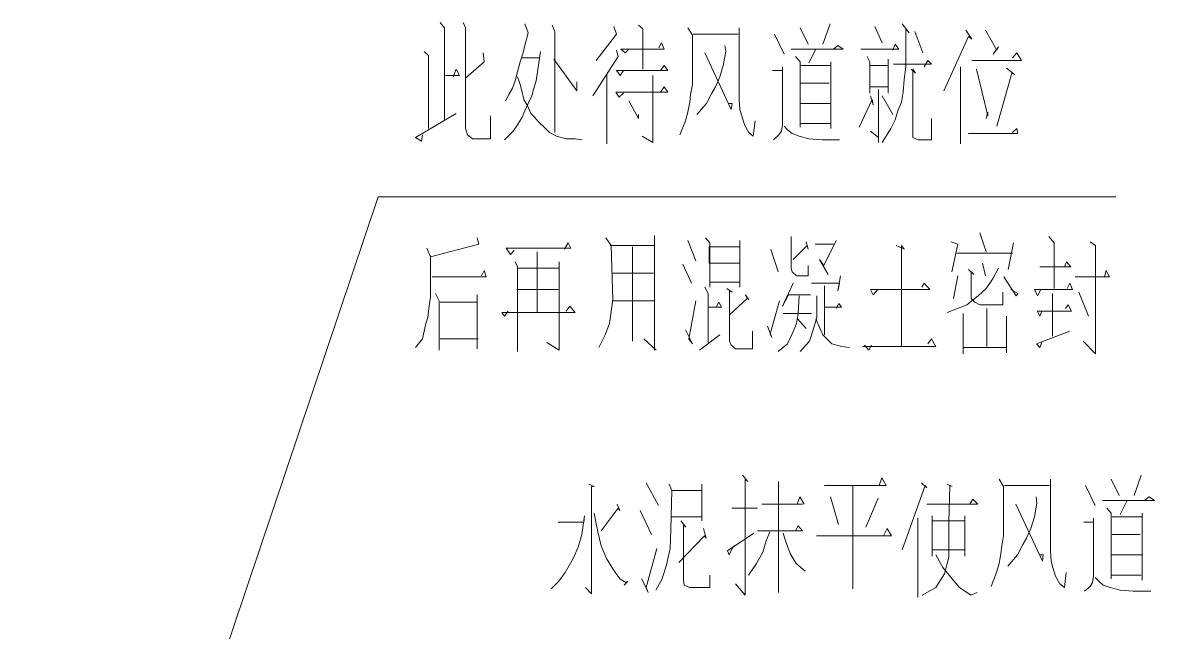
# Model space of a CAD drawing. Header units: millimetres. Extents: x 0 to 414, y 0 to 292.
# Drawn here: x 305.39 to 327.5, y 203.44 to 215.34 of the extents above; entities that cross this region are included whole.
import ezdxf

# ---------------------------------------------------------------- set-up
doc = ezdxf.new("R2010")
doc.units = ezdxf.units.MM

msp = doc.modelspace()

# ---------------------------------------------------------------- linework, layer by layer
at = {"color": 0, "lineweight": 0}
for points in [[(313.548889, 215.335556), (313.633556, 215.236778), (313.633556, 213.441139)], [(313.996917, 215.335556), (314.046306, 215.236778), (314.046306, 213.268278), (314.081583, 213.144806), (314.183889, 213.070722), (314.529611, 213.070722), (314.529611, 213.515222)], [(315.203417, 215.310861), (315.270444, 215.138), (315.203417, 214.891056), (315.168139, 214.746417), (315.115222, 214.573556), (315.062306, 214.376), (315.012917, 214.203139), (314.96, 214.054972), (314.892972, 213.9315), (314.822417, 213.808028)], [(315.736111, 215.286167), (315.789028, 215.162694), (315.789028, 213.194194)], [(316.942611, 215.261472), (316.995528, 215.113306), (316.596889, 214.59825)], [(317.425917, 215.286167), (317.510583, 215.212083), (317.510583, 214.425389)], [(318.389, 215.236778), (318.477194, 215.088611), (318.477194, 214.129056), (318.441917, 213.9315), (318.424278, 213.783333), (318.389, 213.589306), (318.339611, 213.416444), (318.233778, 213.144806)], [(319.390889, 215.236778), (319.390889, 213.832722), (319.405, 213.638694), (319.440278, 213.515222), (319.493194, 213.342361), (319.577861, 213.194194), (319.666056, 213.120111), (319.701333, 213.416444)], [(320.57975, 215.236778), (320.734972, 214.91575)], [(321.165361, 215.310861), (321.027778, 214.91575)], [(322.043778, 215.261472), (322.181361, 214.940444)], [(322.576472, 215.310861), (322.714056, 215.138), (322.647028, 215.212083), (322.647028, 214.474778), (322.61175, 214.227833), (322.594111, 213.980889), (322.558833, 213.783333), (322.491806, 213.614), (322.438889, 213.441139), (322.354222, 213.268278), (322.181361, 212.996639)], [(322.819889, 215.162694), (322.975111, 214.746417)], [(323.81825, 215.187389), (323.938194, 215.014528), (323.871167, 215.063917), (323.387861, 214.005583)], [(324.19925, 215.187389), (324.4215, 214.795806), (324.456778, 214.866361), (324.350944, 214.721722)], [(317.235417, 214.8205), (317.164861, 214.746417), (317.080194, 214.8205), (317.923333, 214.8205), (317.873944, 214.940444), (317.821028, 214.841667)], [(318.494833, 215.113306), (319.37325, 215.113306)], [(320.078806, 215.113306), (320.269306, 214.721722)], [(321.768611, 214.8205), (322.509444, 214.8205), (322.438889, 214.91575), (322.3895, 214.795806)], [(313.238444, 214.771111), (313.323111, 214.697028), (313.323111, 213.268278)], [(314.392028, 214.746417), (314.409667, 214.573556), (314.046306, 214.252528)], [(315.510333, 214.771111), (315.425667, 214.203139), (315.37275, 214.030278), (315.341, 213.906806), (315.270444, 213.758639), (315.203417, 213.614), (315.1505, 213.490528), (315.062306, 213.342361), (314.977639, 213.218889), (314.804778, 213.046028)], [(316.995528, 214.795806), (317.027278, 214.672333), (316.529861, 213.906806)], [(319.112194, 214.891056), (319.129833, 214.771111), (319.080444, 214.499472), (319.009889, 214.277222), (318.925222, 214.079667), (318.854667, 213.956194), (318.752361, 213.758639), (318.561861, 213.539917)], [(318.717083, 214.746417), (319.235667, 213.638694), (319.253306, 213.758639), (319.18275, 213.758639)], [(320.406889, 214.8205), (321.422889, 214.8205), (321.320583, 214.891056), (321.232389, 214.8205)], [(320.890194, 214.8205), (320.752611, 214.548861)], [(323.938194, 214.59825), (324.904806, 214.59825), (324.816611, 214.746417), (324.731944, 214.647639)], [(315.1505, 214.647639), (315.478583, 214.647639)], [(315.771389, 214.622944), (316.219417, 214.005583), (316.219417, 214.178444)], [(317.133111, 214.400694), (317.062556, 214.301917), (316.995528, 214.400694), (317.993889, 214.400694), (317.923333, 214.499472), (317.856306, 214.400694)], [(320.234028, 214.474778), (320.234028, 213.342361), (320.216389, 213.218889), (320.163472, 213.144806), (320.061167, 213.046028)], [(320.491556, 214.672333), (320.57975, 214.573556), (320.57975, 213.292972)], [(320.597389, 214.499472), (321.183, 214.499472)], [(321.183, 214.573556), (321.183, 213.268278)], [(321.888556, 214.672333), (321.941472, 214.573556), (321.941472, 213.956194), (321.941472, 214.079667), (322.301306, 214.079667), (322.301306, 213.956194), (322.301306, 214.622944), (322.301306, 214.499472), (321.941472, 214.499472)], [(322.403611, 214.524167), (323.147972, 214.524167), (323.077417, 214.59825), (323.006861, 214.474778)], [(323.715944, 214.474778), (323.715944, 212.971944)], [(313.651194, 214.301917), (313.926361, 214.301917), (313.859333, 214.425389), (313.806417, 214.277222)], [(315.062306, 214.277222), (315.115222, 214.129056), (315.1505, 213.980889), (315.185778, 213.832722), (315.252806, 213.70925), (315.323361, 213.564611), (315.390389, 213.490528), (315.478583, 213.39175), (315.580889, 213.292972), (315.683194, 213.194194), (315.820778, 213.120111), (316.011278, 213.070722), (316.184139, 213.070722), (316.321722, 213.046028)], [(316.805028, 214.326611), (316.805028, 212.971944)], [(317.701083, 214.301917), (317.701083, 212.996639), (317.492944, 213.120111)], [(320.043528, 214.400694), (320.234028, 214.400694)], [(322.749333, 214.425389), (322.837528, 214.351306), (322.784611, 214.425389), (322.784611, 213.218889), (322.784611, 213.095417), (322.886917, 213.046028), (323.147972, 213.046028), (323.147972, 213.465833)], [(324.026389, 214.425389), (324.248639, 213.515222), (324.248639, 213.589306), (324.213361, 213.465833)], [(324.612, 214.450083), (324.767222, 214.326611), (324.714306, 214.351306), (324.4215, 213.317667)], [(317.133111, 213.956194), (317.044917, 213.882111), (316.977889, 213.980889), (317.993889, 213.980889), (317.923333, 214.079667), (317.856306, 213.980889)], [(320.597389, 214.15375), (321.147722, 214.15375)], [(322.110806, 214.030278), (322.110806, 212.996639), (322.110806, 213.095417), (321.955583, 213.218889)], [(317.235417, 213.808028), (317.425917, 213.465833), (317.425917, 213.539917)], [(321.955583, 213.906806), (322.0085, 213.733944), (321.990861, 213.832722), (321.733333, 213.292972)], [(322.181361, 213.906806), (322.3895, 213.539917)], [(320.57975, 213.758639), (321.183, 213.758639)], [(313.203167, 213.144806), (313.185528, 213.021333), (313.065583, 213.095417), (313.859333, 213.564611)], [(320.57975, 213.367056), (321.165361, 213.367056)], [(320.269306, 213.317667), (320.336333, 213.243583), (320.424528, 213.1695), (320.562111, 213.120111), (320.752611, 213.070722), (321.010139, 213.046028), (321.352333, 213.046028)], [(323.871167, 213.1695), (324.83425, 213.1695), (324.816611, 213.268278), (324.731944, 213.194194)], [(305.392667, 191.283167), (312.335333, 211.938306)], [(312.335333, 211.938306), (326.746306, 211.938306)], [(316.872056, 210.985806), (317.736361, 210.985806), (317.736361, 211.183361), (317.736361, 208.943222), (317.736361, 209.902778), (316.907333, 209.902778), (317.305972, 209.902778), (317.305972, 209.116083), (317.305972, 210.961111), (317.305972, 210.446056), (316.907333, 210.446056), (317.718722, 210.446056)], [(320.406889, 211.158667), (320.406889, 210.544833), (320.424528, 210.47075), (320.509194, 210.396667), (320.734972, 210.396667), (320.734972, 210.594222)], [(324.093417, 211.23275), (324.213361, 210.862333)], [(325.4375, 211.158667), (325.543333, 211.035194), (325.543333, 210.149722)], [(314.272083, 211.133972), (314.307361, 211.0105), (313.358389, 210.763556), (313.287833, 210.936417)], [(314.995278, 210.887028), (314.924722, 210.812944), (314.840056, 210.936417), (316.099472, 210.936417), (316.046556, 211.035194), (315.976, 210.911722)], [(316.787389, 211.133972), (316.889694, 210.985806), (316.924972, 209.927472), (316.857944, 209.461806), (316.76975, 209.239556), (316.649806, 208.992611)], [(318.389, 211.084583), (318.544222, 210.689472)], [(318.734722, 211.133972), (318.819389, 211.035194), (318.819389, 210.174417), (318.819389, 210.273194), (319.405, 210.273194), (319.405, 210.174417), (319.405, 211.084583), (319.405, 210.961111), (318.805278, 210.961111), (318.805278, 210.640083), (319.390889, 210.640083)], [(320.699694, 211.059889), (320.734972, 210.911722), (320.717333, 210.985806), (320.442167, 210.714167)], [(320.872556, 211.0105), (321.232389, 211.0105)], [(321.285306, 211.084583), (321.045417, 210.594222), (320.957222, 210.714167), (321.130083, 210.421361)], [(322.456528, 210.985806), (322.61175, 210.911722), (322.558833, 210.985806), (322.558833, 209.017306), (321.800361, 209.017306), (323.232639, 209.017306), (323.147972, 209.165472), (323.077417, 209.066694)], [(323.525444, 211.059889), (323.663028, 211.0105), (323.543083, 210.47075)], [(324.749583, 211.035194), (324.647278, 210.520139)], [(326.248889, 211.059889), (326.351194, 210.985806), (326.351194, 208.869139), (326.111306, 209.116083)], [(313.358389, 210.78825), (313.358389, 209.976861), (313.34075, 209.853389), (313.323111, 209.705222), (313.305472, 209.58175), (313.270194, 209.461806), (313.238444, 209.313639), (313.203167, 209.165472), (313.065583, 208.992611)], [(315.443306, 210.862333), (315.443306, 209.680528), (315.443306, 210.125028), (315.048194, 210.125028), (315.856056, 210.125028)], [(320.00825, 210.911722), (320.149361, 210.47075)], [(323.645389, 210.837639), (324.731944, 210.837639)], [(313.393667, 210.371972), (314.444944, 210.371972), (314.409667, 210.495444), (314.35675, 210.396667)], [(315.012917, 210.664778), (315.062306, 210.569528), (315.062306, 208.918528), (315.062306, 210.544833), (315.873694, 210.544833), (315.873694, 210.664778), (315.873694, 208.943222), (315.633806, 209.091389)], [(318.286694, 210.618917), (318.459556, 210.2485)], [(324.456778, 210.544833), (324.350944, 210.347278), (324.213361, 210.149722), (324.058139, 210.001556), (323.835889, 209.828694), (323.454889, 209.680528)], [(323.871167, 210.520139), (323.973472, 210.421361), (323.920556, 210.47075), (323.920556, 209.952167), (323.991111, 209.878083), (324.093417, 209.828694), (324.541444, 209.828694), (324.541444, 210.075639)], [(324.146333, 210.640083), (324.19925, 210.396667)], [(325.264639, 210.569528), (325.867889, 210.569528), (325.783222, 210.664778), (325.747944, 210.569528)], [(325.956083, 210.371972), (326.626361, 210.371972), (326.559333, 210.495444), (326.524056, 210.371972)], [(320.802, 210.2485), (321.352333, 210.2485), (321.320583, 210.100333), (321.369972, 210.396667)], [(323.663028, 210.396667), (323.578361, 209.952167)], [(324.559083, 210.371972), (324.798972, 210.001556), (324.83425, 210.050944), (324.696667, 210.125028)], [(313.460694, 210.050944), (313.53125, 209.902778), (313.53125, 208.943222)], [(318.717083, 210.174417), (318.787639, 210.050944), (318.787639, 209.091389)], [(319.147472, 210.149722), (319.253306, 210.075639), (319.200389, 210.100333), (319.200389, 209.116083), (319.235667, 209.042), (319.320333, 208.967917), (319.648417, 208.967917), (319.648417, 209.313639)], [(320.442167, 210.2485), (320.234028, 209.804), (320.353972, 210.02625), (320.784361, 210.02625)], [(321.059528, 210.199111), (321.059528, 209.239556), (321.059528, 209.779306), (321.387611, 209.779306), (321.338222, 209.853389), (321.285306, 209.754611)], [(322.096694, 210.125028), (322.0085, 210.02625), (321.955583, 210.125028), (323.112694, 210.125028), (323.006861, 210.2485), (322.957472, 210.174417)], [(325.282278, 210.125028), (325.21525, 210.001556), (325.162333, 210.125028), (325.903167, 210.125028), (325.85025, 210.2485), (325.800861, 210.149722)], [(325.508056, 210.050944), (325.508056, 209.214861)], [(326.023111, 210.075639), (326.213611, 209.606444)], [(313.548889, 209.878083), (314.272083, 209.878083)], [(314.272083, 210.02625), (314.272083, 208.967917)], [(318.339611, 209.338333), (318.477194, 209.066694), (318.406639, 209.165472), (318.544222, 209.902778)], [(318.787639, 209.779306), (319.045167, 209.779306), (318.99225, 209.878083), (318.942861, 209.779306)], [(319.577861, 209.927472), (319.510833, 210.02625), (319.546111, 209.952167), (319.200389, 209.631139)], [(319.941222, 209.412417), (320.025889, 209.190167), (319.994139, 209.26425), (320.181111, 209.902778)], [(320.562111, 210.001556), (320.544472, 209.655833), (320.509194, 209.461806), (320.424528, 209.26425), (320.336333, 209.066694), (320.149361, 208.918528)], [(320.904306, 210.001556), (320.904306, 209.779306), (320.904306, 209.58175), (320.837278, 209.338333), (320.766722, 209.116083), (320.57975, 208.918528)], [(325.299917, 209.705222), (325.264639, 209.606444), (325.21525, 209.705222), (325.885528, 209.705222), (325.8185, 209.828694), (325.765583, 209.754611)], [(314.875333, 209.705222), (314.804778, 209.606444), (314.755389, 209.680528), (316.184139, 209.680528), (316.081833, 209.804), (316.011278, 209.705222)], [(320.251667, 209.655833), (320.802, 209.655833)], [(323.765333, 209.655833), (323.765333, 208.869139), (323.765333, 208.992611), (324.612, 208.992611), (324.612, 208.893833), (324.612, 209.606444), (324.612, 209.042)], [(324.231, 209.754611), (324.231, 209.017306)], [(320.526833, 209.557056), (320.699694, 209.363028)], [(320.890194, 209.557056), (320.957222, 209.387722), (321.027778, 209.239556), (321.200639, 209.066694), (321.387611, 209.017306), (321.542833, 208.992611)], [(313.548889, 209.165472), (314.289722, 209.165472)], [(317.768111, 208.943222), (317.528222, 209.165472)], [(318.614778, 208.943222), (319.009889, 209.239556)], [(325.299917, 209.091389), (325.264639, 208.992611), (325.197611, 209.066694), (325.85025, 209.313639)], [(321.835639, 209.042), (321.923833, 208.943222), (321.973222, 209.042)], [(319.454389, 206.502), (319.556694, 206.378528), (319.507306, 206.427917), (319.507306, 204.163083), (319.316806, 204.381806)], [(327.243722, 206.502), (327.106139, 206.106889)], [(316.455778, 206.329139), (316.558083, 206.27975), (316.508694, 206.27975), (316.508694, 204.187778), (316.385222, 204.307722)], [(317.574083, 206.353833), (317.8175, 205.909333)], [(318.022111, 206.329139), (318.075028, 206.205667), (318.057389, 205.443667), (318.03975, 205.07325), (317.972722, 204.752222), (317.884528, 204.480583), (317.764583, 204.261861)], [(318.075028, 206.205667), (318.660639, 206.205667), (318.660639, 206.329139), (318.660639, 205.613), (318.660639, 205.687083), (318.075028, 205.687083)], [(319.831861, 205.934028), (320.625611, 205.934028), (320.159944, 205.934028), (320.159944, 206.378528), (320.159944, 204.212472), (320.159944, 205.418972), (319.747194, 205.418972), (320.625611, 205.418972), (320.540944, 205.514222), (320.488028, 205.418972)], [(321.609861, 204.286556), (321.609861, 206.304444), (321.056, 206.304444), (322.2625, 206.304444), (322.177833, 206.452611), (322.124917, 206.304444)], [(322.953944, 206.353833), (323.05625, 206.255056), (323.020972, 206.304444), (322.572944, 205.048556)], [(323.451361, 206.329139), (323.553667, 206.27975), (323.504278, 206.304444), (323.486639, 205.588306), (323.486639, 205.221417), (323.486639, 204.900389), (323.401972, 204.579361), (323.229111, 204.307722), (322.968056, 204.163083)], [(324.467361, 206.427917), (324.555556, 206.27975), (324.555556, 205.320194), (324.520278, 205.122639), (324.502639, 204.974472), (324.467361, 204.776917), (324.417972, 204.604056), (324.312139, 204.332417)], [(324.573194, 206.304444), (325.451611, 206.304444)], [(325.46925, 206.427917), (325.46925, 205.023861), (325.486889, 204.826306), (325.518639, 204.702833), (325.571556, 204.529972), (325.656222, 204.381806), (325.744417, 204.307722), (325.779694, 204.604056)], [(326.157167, 206.304444), (326.347667, 205.909333)], [(326.658111, 206.427917), (326.813333, 206.106889)], [(320.523306, 205.934028), (320.572694, 206.082194), (320.660889, 205.934028)], [(321.175944, 206.082194), (321.331167, 205.538917)], [(322.107278, 206.0575), (321.867389, 205.489528)], [(325.194083, 206.082194), (325.208194, 205.958722), (325.158806, 205.687083), (325.08825, 205.464833), (325.003583, 205.270806), (324.933028, 205.147333), (324.830722, 204.949778), (324.640222, 204.727528)], [(326.48525, 206.008111), (327.50125, 206.008111), (327.398944, 206.082194), (327.31075, 206.008111)], [(317.006111, 205.934028), (317.059028, 205.810556), (317.02375, 205.859944), (316.695667, 205.418972)], [(319.24625, 205.859944), (319.747194, 205.859944)], [(323.05625, 205.934028), (324.054611, 205.934028), (323.952306, 206.032806), (323.899389, 205.934028)], [(324.795444, 205.934028), (325.314028, 204.826306), (325.331667, 204.949778), (325.261111, 204.949778)], [(326.569917, 205.859944), (326.658111, 205.761167), (326.658111, 204.480583)], [(326.968556, 206.008111), (326.830972, 205.736472)], [(315.852528, 205.588306), (316.353472, 205.588306), (316.367583, 205.711778), (316.318194, 205.344889), (316.247639, 205.097944), (316.145333, 204.875694), (315.990111, 204.604056), (315.870167, 204.431194), (315.714944, 204.286556)], [(316.558083, 205.761167), (316.593361, 205.588306), (316.628639, 205.394278), (316.695667, 205.122639), (316.8015, 204.875694), (316.921444, 204.678139), (317.059028, 204.480583), (317.178972, 204.4065), (317.21425, 204.431194), (317.143694, 204.357111)], [(317.454139, 205.810556), (317.679917, 205.344889)], [(318.247889, 205.613), (318.350194, 205.489528), (318.300806, 205.538917), (318.300806, 204.455889), (318.314917, 204.357111), (318.42075, 204.307722), (318.815861, 204.307722), (318.815861, 204.554667)], [(322.883389, 205.662389), (322.883389, 204.113694)], [(323.158556, 205.711778), (323.158556, 204.925083), (323.158556, 205.048556), (323.797083, 205.048556), (323.797083, 204.925083), (323.797083, 205.711778), (323.797083, 205.613), (323.158556, 205.613)], [(326.312389, 205.662389), (326.312389, 204.529972), (326.29475, 204.4065), (326.245361, 204.332417), (326.139528, 204.237167)], [(326.67575, 205.687083), (327.261361, 205.687083)], [(327.261361, 205.761167), (327.261361, 204.455889)], [(318.695917, 205.464833), (318.748833, 205.270806), (318.713556, 205.320194), (318.212611, 204.801611)], [(319.987083, 205.394278), (319.920056, 205.221417), (319.8495, 204.999167), (319.729556, 204.776917), (319.574333, 204.554667)], [(320.900778, 205.320194), (322.364806, 205.320194), (322.280139, 205.464833), (322.209583, 205.320194)], [(326.121889, 205.588306), (326.312389, 205.588306)], [(319.281528, 205.122639), (319.196861, 204.949778), (319.161583, 205.023861), (319.676639, 205.369583)], [(320.248139, 205.369583), (320.297528, 205.221417), (320.385722, 204.974472), (320.505667, 204.776917), (320.678528, 204.62875)], [(326.67575, 205.344889), (327.226083, 205.344889)], [(317.489417, 204.480583), (317.609361, 204.212472), (317.574083, 204.307722), (317.782222, 205.07325)], [(323.229111, 204.949778), (323.366694, 204.702833), (323.553667, 204.480583), (323.694778, 204.307722), (323.917028, 204.163083), (324.036972, 204.212472)], [(326.658111, 204.949778), (327.261361, 204.949778)], [(326.347667, 204.505278), (326.414694, 204.431194), (326.502889, 204.357111), (326.640472, 204.307722), (326.830972, 204.261861), (327.0885, 204.237167), (327.434222, 204.237167)], [(326.658111, 204.554667), (327.243722, 204.554667)]]:
    msp.add_lwpolyline(points, dxfattribs=at)

doc.saveas('drawing.dxf')
